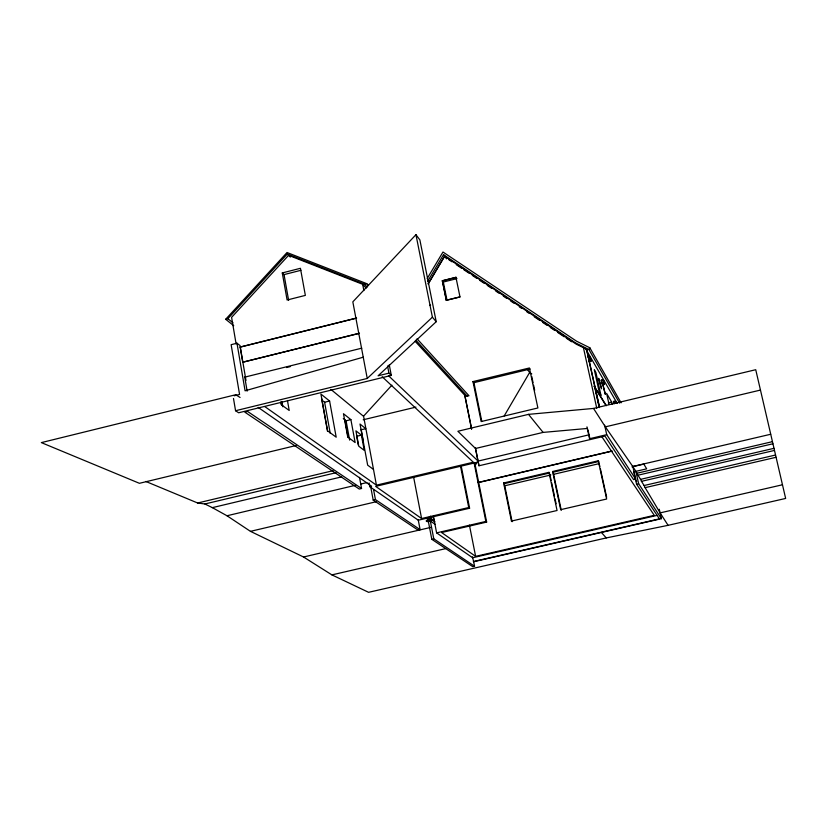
<?xml version="1.0" encoding="UTF-8"?>
<svg xmlns="http://www.w3.org/2000/svg" width="827" height="827" viewBox="0 0 827 827"><rect width="100%" height="100%" fill="white"/><g stroke="black" fill="none" stroke-linecap="round" stroke-linejoin="round"><path stroke-width="1.24" d="M430.919 519.811L426.122 520.927L427.197 521.682L431.983 520.565L430.919 519.811L430.609 517.071M619.568 403.131L588.896 349.521L589.837 347.785L576.595 341.21L442.972 252.028L427.197 278.534M474.905 465.973L477.51 461.528M504.232 415.888L529.642 372.47L527.357 369.338M427.683 281.314L443.52 254.706L575.54 342.885L588.896 349.521M428.138 283.806L444.585 256.163L576.347 344.239L586.529 349.159L599.503 406.894M428.221 283.909L444.657 256.267M363.622 416.126L391.884 385.175M233.741 325.714L225.668 319.274L287.031 252.514L366.795 283.682L368.532 285.573M225.668 319.274L227.87 318.715L287.31 254.054L364.552 284.24L367.157 287.093M235.561 410.73L238.641 412.776L391.295 375.406L388.938 373.142L378.084 375.809L436.211 321.713L419.868 239.882L415.95 234.682L352.829 301.845L367.24 378.456L235.561 410.73L233.493 398.49M430.629 305.122L429.833 305.318M367.24 378.456L432.397 317.186L415.95 234.682M363.239 357.202L245.081 390.789L236.977 343.215L231.136 344.683L239.572 394.448L234.165 395.782M282.276 272.931L300.428 268.299L305.349 295.394L287.114 300.005L282.276 272.931L284.033 274.605L288.633 300.377M284.033 274.605L300.925 270.305M364.552 284.24L366.795 283.682M442.321 280.725L455.935 277.303L456.907 278.627L443.324 282.028L442.321 280.725L446.342 300.335L459.988 296.924L455.935 277.303M456.008 277.407L442.404 280.829L446.342 300.335M359.466 333.343L242.735 362.205L240.161 347.082L356.478 318.023M356.602 318.147L240.161 347.082M446.26 300.232L459.988 296.924M242.735 362.205L359.342 333.219M247.139 391.13L244.751 377.133L361.771 348.177M286.545 367.529L290.267 366.609M321.682 399.937L324.597 402.232L329.601 401.012L336.186 437.183L327.585 430.805L320.928 394.086L329.601 401.012M472.982 381.578L529.425 367.974L537.891 407.969L481.169 421.563L472.982 381.578L473.923 382.663L481.769 421.232M473.923 382.663L530.169 369.007M587.635 356.809L589.558 356.344L590.127 357.326L591.005 361.285L589.082 361.75M588.514 360.779L590.437 360.314L591.005 361.285M343.277 418.586L346.089 420.798L350.896 419.63L355.134 442.548L347.733 436.935L343.463 413.717L350.896 419.63M363.208 419.775L415.94 407.122M415.061 341.22L464.826 395.306L467.183 396.195L468.981 395.761L417.025 338.77M296.159 445.495L139.422 483.309L41.35 442.61L235.716 394.737L240.088 397.477M356.675 436.284L361.42 435.147L364.242 450.353L358.773 446.218L355.93 430.857L361.42 435.147M601.291 380.224L603.131 379.779L603.638 380.668L604.475 384.441L602.645 384.886L601.291 380.224L602.645 384.886M606.429 405.685L594.086 386.075L605.395 404.682M602.139 384.007L603.968 383.563L604.475 384.441M145.821 481.459L197.663 503.002L204.889 503.984L212.353 507.644L226.991 515.759L250.457 531.347L303.54 556.995L331.906 574.879L368.584 592.318L606.253 537.932L668.092 525.331L785.65 498.443L755.733 369.71L593.528 408.435L528.505 414.358L457.889 431.26L475.494 448.482L543.101 432.407L587.552 428.438M614.192 403.824L613.665 401.405L615.402 400.992L615.867 401.798M608.383 402.852L611.701 402.056L612.238 404.465M197.663 503.002L333.043 470.687M204.889 503.984L336.031 472.703M212.353 507.644L341.654 476.869M226.991 515.759L355.631 485.253M360.624 484.064L366.878 482.586M593.528 408.435L605.343 426.856L760.468 390.075M361.564 488.499L359.249 489.046L244.782 412.135L247.593 411.453L361.564 488.499L359.507 477.355M369.049 482.916L369.741 486.648L371.623 486.204L258.127 407.36M264.733 406.553L376.43 485.16L473.313 462.221L382.167 376.709M588.948 434.837L478.089 461.084L388.452 375.665M478.244 462.076L375.644 486.369L421.594 518.539L468.744 507.53L469.612 508.233L418.307 520.214L369.741 486.648M586.943 426.877L589.537 438.734L606.729 434.671L635.663 479.133L633.575 479.619L604.951 436.087L478.978 465.777L475.298 447.531M373.194 500.118L375.437 499.591L420.106 529.631L418.059 530.107L373.194 500.118L370.661 486.524M250.457 531.347L376.502 501.658M477.985 482.503L611.897 451.004M478.13 482.637L612.001 451.149M503.643 482.989L548.994 472.341L549.593 473.023L504.325 483.65L503.643 482.989L511.437 521.082L512.109 521.672L504.325 483.65M598.272 460.773L606.646 499.022L560.675 509.67L552.591 471.493L598.272 460.773L599.864 466.407M552.591 471.493L553.18 472.186L598.779 461.487M504.367 485.873L550.885 474.967M553.397 474.378L598.645 463.761M605.343 426.856L632.779 466.49L770.671 434.268M631.973 466.852L643.809 464.092L646.673 468.837L633.813 471.835M426.97 517.919L429.399 517.351M426.98 518.891L430.578 518.053M632.779 466.49L637.059 473.22L772.397 441.67M434.382 521.33L433.09 516.441M637.059 473.22L637.937 475.215L772.894 443.779M303.54 556.995L431.032 527.337M637.937 475.215L640.574 479.36L773.958 448.337M640.574 479.36L641.463 481.345L774.454 450.436M633.885 472.165L636.573 484.167L638.63 483.692L661.404 518.694L473.664 561.74L472.424 556.788M433.42 516.358L436.615 532.867L485.862 521.434L486.658 522.085L441.597 532.536L475.628 556.364L654.271 515.335L601.756 436.553M641.463 481.345L644.13 485.521L775.519 455.036M644.13 485.521L645.122 487.651L776.057 457.29M431.797 539.297L433.782 538.832L474.564 566.257L472.765 566.671L431.797 539.297L428.262 520.948M511.437 521.082L557.057 510.507L548.994 472.341M331.906 574.879L445.608 548.642M645.122 487.651L660.101 512.895L782.476 484.777M657.279 515.345L472.62 557.749L436.615 532.867M473.364 561.533L659.398 518.87L636.573 484.167M366.165 288.096L362.671 284.302L288.592 255.336L231.591 317.361L236.119 343.991M585.992 349.366L586.901 349.821M448.782 259.668L451.987 261.808M456.266 264.661L461.6 268.227M463.74 269.654L469.085 273.23M472.289 275.37L476.559 278.223M479.763 280.363L484.043 283.216M487.248 285.367L491.517 288.22M495.797 291.073L499.001 293.213M503.271 296.066L506.475 298.216M510.755 301.069L513.96 303.209M519.294 306.776L521.434 308.202M526.778 311.779L528.908 313.206M534.252 316.772L539.597 320.338M542.801 322.489L547.071 325.342M550.286 327.482L554.555 330.335M557.76 332.475L564.169 336.765M566.309 338.191L571.653 341.758M529.642 372.47L531.761 373.907M428.355 521.413L427.538 520.845L431.177 519.987L430.443 516.193M426.825 518.467L435.198 524.401M430.795 518.777L434.919 521.713M244.751 377.133L245.516 377.681M373.401 469.364L367.664 465.167L360.014 424.044L365.813 428.696L361.089 429.771M236.977 343.215L240.037 345.572L245.991 380.472M363.301 441.401L361.13 429.296M227.87 318.715L232.904 322.747M330.852 389.383L363.591 416.353L376.43 485.16M478.978 465.777L475.37 447.603M287.31 254.054L290.329 257.063M415.867 340.217L467.183 396.195M601.405 532.454L606.253 537.932M432.397 317.186L436.211 321.713M528.505 414.358L543.101 432.407M443.52 254.706L446.57 258.872M589.537 438.734L590.075 439.509L587.976 429.906M634.536 478.275L636.656 481.521M660.101 512.895L668.092 525.331M611.701 402.056L606.615 393.414L609.065 404.486M613.665 401.405L614.13 402.211M583.448 347.764L596.774 408.311M585.723 348.901L617.273 403.493M589.837 347.785L621.087 402.811M659.274 509.267L661.404 518.694M635.922 471.566L638.63 483.692M632.645 465.632L635.663 479.133M615.402 400.992L615.939 403.4M603.131 379.779L603.968 383.563M589.558 356.344L590.437 360.314M604.63 425.171L606.729 434.671M586.529 349.159L599.41 407.556M594.479 385.982L598.841 405.768M600.402 468.868L606.646 497.265M553.18 472.186L561.264 510.28M531.751 376.492L533.074 382.725M533.601 385.217L534.666 390.21M549.852 474.253L551.154 480.394M551.671 482.854L554.535 496.376M555.051 498.836L556.095 503.746M443.324 282.028L447.014 300.284M464.826 395.285L471.628 429.027M464.743 395.203L471.555 428.955M474.708 462.675L486.658 522.085M473.995 462.396L485.862 521.434M461.115 465.58L469.612 508.233M460.484 466.046L468.744 507.53M469.416 525.135L475.628 556.364M473.664 561.74L474.564 566.257M431.249 516.782L431.983 520.565M430.236 520.483L433.782 538.832M413.634 477.138L421.594 518.539M389.248 364.728L391.295 375.406M418.173 519.552L420.106 529.631M387.563 365.989L388.938 373.142M362.671 284.302L363.859 290.577M373.597 489.698L375.437 499.591M356.913 437.555L358.318 445.153M346.089 420.798L349.635 440.088M344.88 419.837L348.126 437.504M324.597 402.232L330.252 433.41M321.579 398.428L327.554 431.436M287.445 400.485L289.202 410.461L281.087 404.558L280.642 402.036M281.904 401.446L282.844 406.812M281.469 401.55L282.131 405.344M605.333 394.334L602.873 384.679L605.333 394.334M600.95 395.296L599.379 392.701L594.313 369.752L595.905 372.481L600.95 395.296M601.529 388.649L598.676 378.415L601.529 388.649"/></g></svg>
